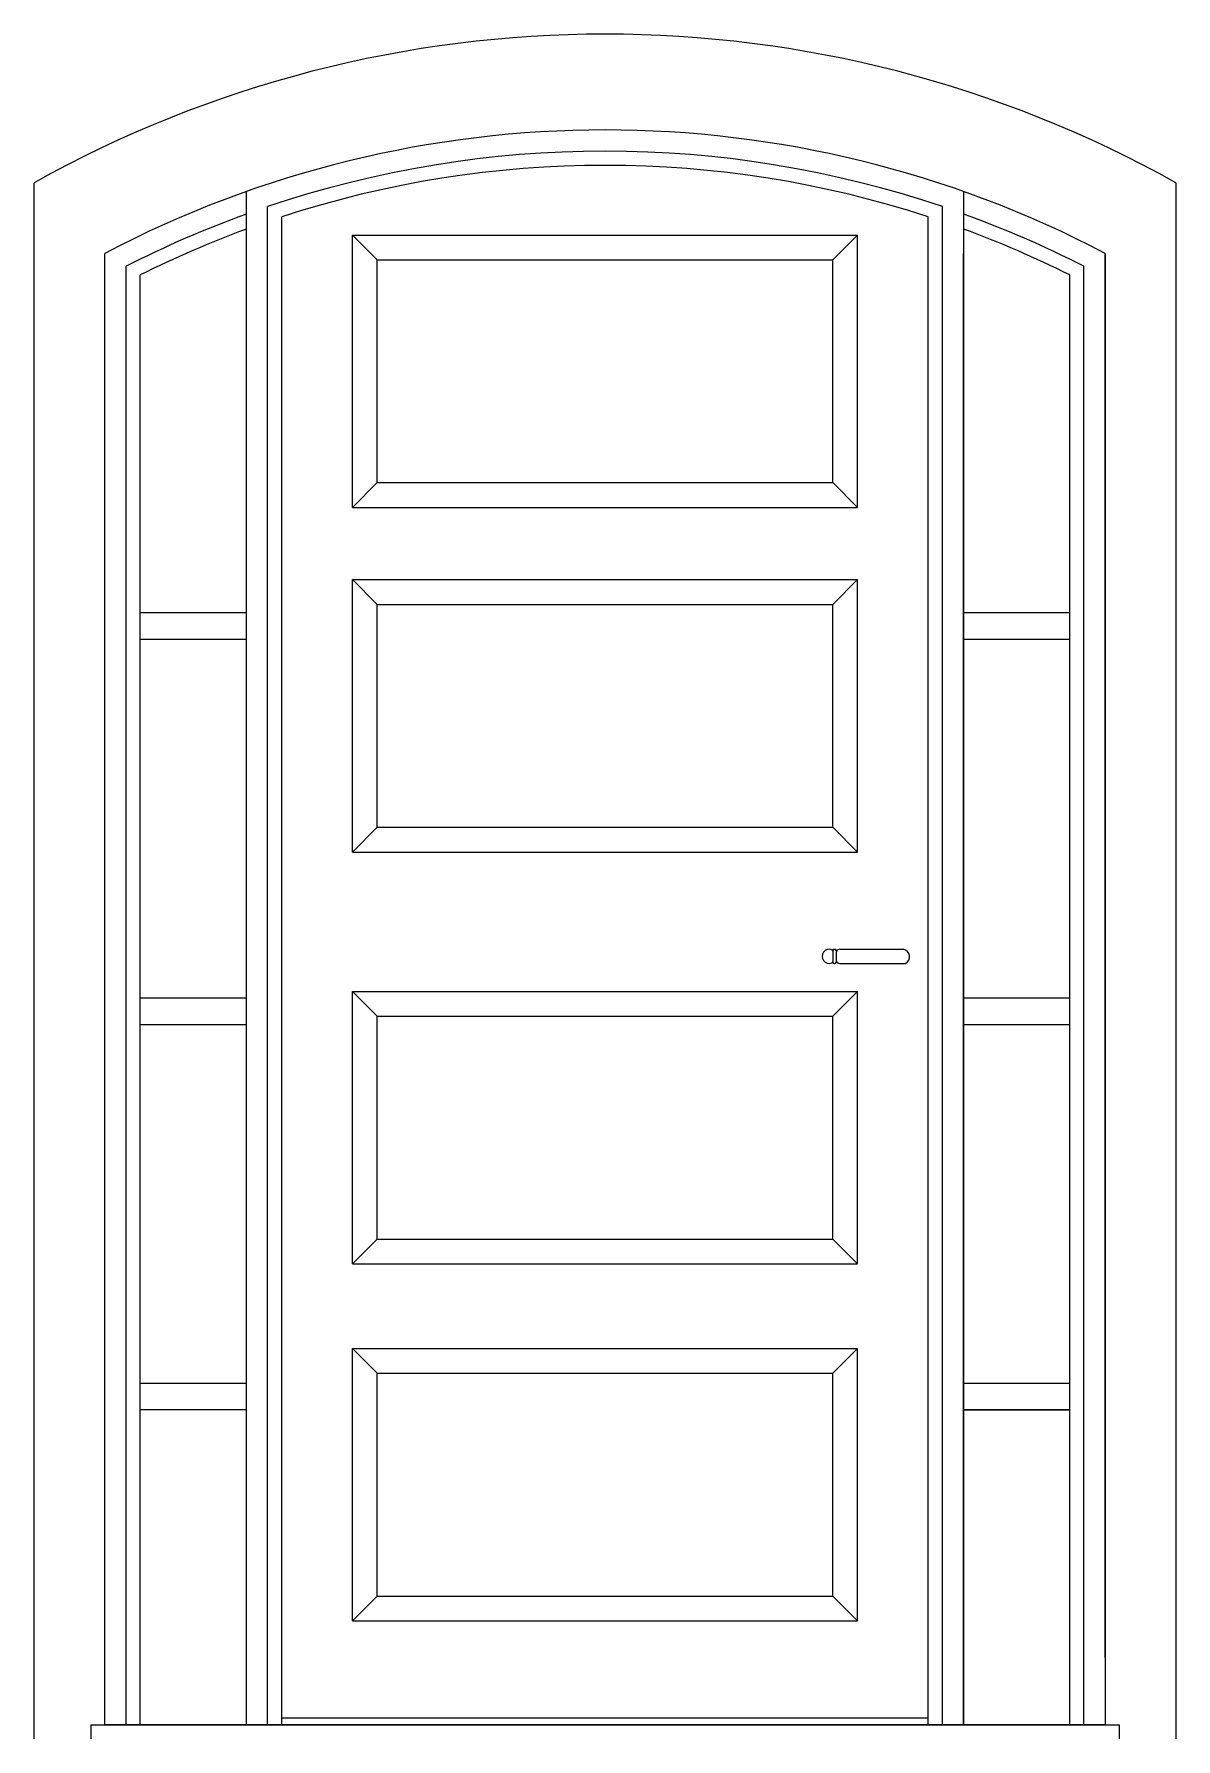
# Model space of a CAD drawing. Extents: x 188.15 to 189.76, y 315.07 to 317.48.
import ezdxf

# ---------------------------------------------------------------- set-up
doc = ezdxf.new("R2010")
doc.units = 0
doc.header["$LTSCALE"] = 0.05
doc.header["$MEASUREMENT"] = 0
doc.layers.get('0').update_dxf_attribs({"linetype": 'CONTINUOUS'})

msp = doc.modelspace()

# ---------------------------------------------------------------- linework, layer by layer
for p, q in [((188.4453, 315.0881), (188.4453, 317.2555)), ((189.4588, 317.2555), (189.4588, 315.0881)), ((188.4753, 315.0881), (188.4753, 317.2342)), ((189.4288, 315.0881), (189.4288, 317.2342)), ((188.4953, 315.0881), (188.4953, 317.2198)), ((189.4088, 315.0881), (189.4088, 317.2198)), ((188.5953, 316.8091), (188.5953, 317.1941)), ((188.5953, 317.1941), (188.6303, 317.1591)), ((188.5953, 317.1941), (189.3088, 317.1941)), ((189.2738, 317.1591), (189.3088, 317.1941)), ((189.3088, 316.8091), (189.3088, 317.1941)), ((188.2453, 315.1831), (188.2453, 317.1681)), ((188.4453, 315.0881), (188.4453, 317.1681)), ((188.6303, 316.8441), (188.6303, 317.1591)), ((188.6303, 317.1591), (189.2738, 317.1591)), ((189.2738, 316.8441), (189.2738, 317.1591)), ((189.4588, 315.0881), (189.4588, 317.1681)), ((189.6588, 315.1831), (189.6588, 317.1681)), ((188.2753, 315.0881), (188.2753, 317.1499)), ((188.2953, 315.0881), (188.2953, 317.1376)), ((189.6088, 315.0881), (189.6088, 317.1376)), ((189.6288, 315.0881), (189.6288, 317.1499)), ((188.5953, 316.8091), (188.6303, 316.8441)), ((188.6303, 316.8441), (189.2738, 316.8441)), ((189.3088, 316.8091), (189.2738, 316.8441)), ((188.5953, 316.8091), (189.3088, 316.8091)), ((188.5953, 316.7069), (189.3088, 316.7069)), ((188.5953, 316.7069), (188.6303, 316.6719)), ((188.5953, 316.3219), (188.5953, 316.7069)), ((189.2738, 316.6719), (189.3088, 316.7069)), ((189.3088, 316.3219), (189.3088, 316.7069)), ((188.4453, 316.66), (188.2953, 316.66)), ((188.6303, 316.6719), (189.2738, 316.6719)), ((188.6303, 316.3569), (188.6303, 316.6719)), ((189.2738, 316.3569), (189.2738, 316.6719)), ((189.6088, 316.66), (189.4588, 316.66)), ((188.4453, 316.6224), (188.2953, 316.6224)), ((189.6088, 316.6224), (189.4588, 316.6224)), ((188.5953, 316.3219), (188.6303, 316.3569)), ((188.6303, 316.3569), (189.2738, 316.3569)), ((188.6303, 316.3569), (188.6303, 316.3569)), ((189.3088, 316.3219), (189.2738, 316.3569)), ((188.5953, 316.3219), (189.3088, 316.3219)), ((189.2738, 316.1818), (189.2738, 316.167)), ((189.2758, 316.1844), (189.2768, 316.1844)), ((189.2788, 316.1824), (189.2788, 316.1664)), ((189.2838, 316.1844), (189.3738, 316.1844)), ((189.2758, 316.1644), (189.2768, 316.1644)), ((189.2838, 316.1644), (189.3768, 316.1644)), ((188.5953, 316.1248), (189.3088, 316.1248)), ((188.5953, 315.7398), (188.5953, 316.1248)), ((188.5953, 316.1248), (188.6303, 316.0898)), ((189.2738, 316.0898), (189.3088, 316.1248)), ((189.3088, 315.7398), (189.3088, 316.1248)), ((188.4453, 316.1154), (188.2953, 316.1154)), ((189.6088, 316.1154), (189.4588, 316.1154)), ((188.4453, 316.0778), (188.2953, 316.0778)), ((188.6303, 316.0898), (189.2738, 316.0898)), ((188.6303, 315.7748), (188.6303, 316.0898)), ((189.2738, 315.7748), (189.2738, 316.0898)), ((189.6088, 316.0778), (189.4588, 316.0778)), ((188.5953, 315.7398), (188.6303, 315.7748)), ((188.6303, 315.7748), (189.2738, 315.7748)), ((189.3088, 315.7398), (189.2738, 315.7748)), ((188.5953, 315.7398), (189.3088, 315.7398)), ((188.5953, 315.235), (188.5953, 315.62)), ((188.5953, 315.62), (188.6303, 315.585)), ((188.5953, 315.62), (189.3088, 315.62)), ((189.2738, 315.585), (189.3088, 315.62)), ((189.3088, 315.235), (189.3088, 315.62)), ((188.4453, 315.5707), (188.2953, 315.5707)), ((188.6303, 315.27), (188.6303, 315.585)), ((188.6303, 315.585), (189.2738, 315.585)), ((189.2738, 315.27), (189.2738, 315.585)), ((189.6088, 315.5707), (189.4588, 315.5707)), ((188.4453, 315.5331), (188.2953, 315.5331)), ((189.6088, 315.5331), (189.4588, 315.5331)), ((189.4588, 315.5331), (189.6088, 315.5331)), ((188.5953, 315.235), (188.6303, 315.27)), ((188.6303, 315.27), (189.2738, 315.27)), ((189.3088, 315.235), (189.2738, 315.27)), ((188.5953, 315.235), (189.3088, 315.235)), ((188.2253, 315.0881), (189.6788, 315.0881)), ((188.2253, 315.0881), (188.2253, 315.0681)), ((189.4588, 315.0881), (188.4453, 315.0881)), ((188.4953, 315.0981), (189.4088, 315.0981)), ((189.6788, 315.0881), (189.6788, 315.0681))]:
    msp.add_line(p, q)
for points in [[(188.1453, 315.0681), (188.1453, 317.2681)], [(189.7588, 317.2681), (189.7588, 315.0681)], [(189.6588, 317.1681), (189.6588, 315.0881), (188.2453, 315.0881), (188.2453, 317.1681)]]:
    msp.add_lwpolyline(points)
for centre, radius, start, end in [((188.9521, 315.8235), 1.6546, 60.8193, 119.1807), ((188.9521, 315.8235), 1.5191, 62.2735, 117.7265), ((188.9521, 315.8235), 1.4891, 71.3271, 108.6729), ((188.9521, 315.8235), 1.4691, 71.8859, 108.1141), ((188.9521, 315.8235), 1.4891, 109.8959, 117.0313), ((188.9521, 315.8235), 1.4891, 62.9687, 70.1041), ((188.9521, 315.8235), 1.4691, 110.1784, 116.5546), ((188.9521, 315.8235), 1.4691, 63.4454, 69.8216), ((189.2688, 316.1744), 0.01, 67.9757, 292.0243), ((189.2718, 316.1818), 0.002, 0, 67.9757), ((189.2758, 316.1824), 0.002, 90, 180), ((189.2768, 316.1824), 0.002, 0, 90), ((189.2838, 316.1794), 0.005, 90, 180), ((189.2838, 316.1694), 0.005, 180, 270), ((189.3715, 316.1739), 0.0108, 299.3659, 77.6956), ((189.2718, 316.167), 0.002, 292.0243, 0), ((189.2758, 316.1664), 0.002, 180, 270), ((189.2768, 316.1664), 0.002, 270, 0)]:
    msp.add_arc(centre, radius, start, end)

doc.saveas('drawing.dxf')
